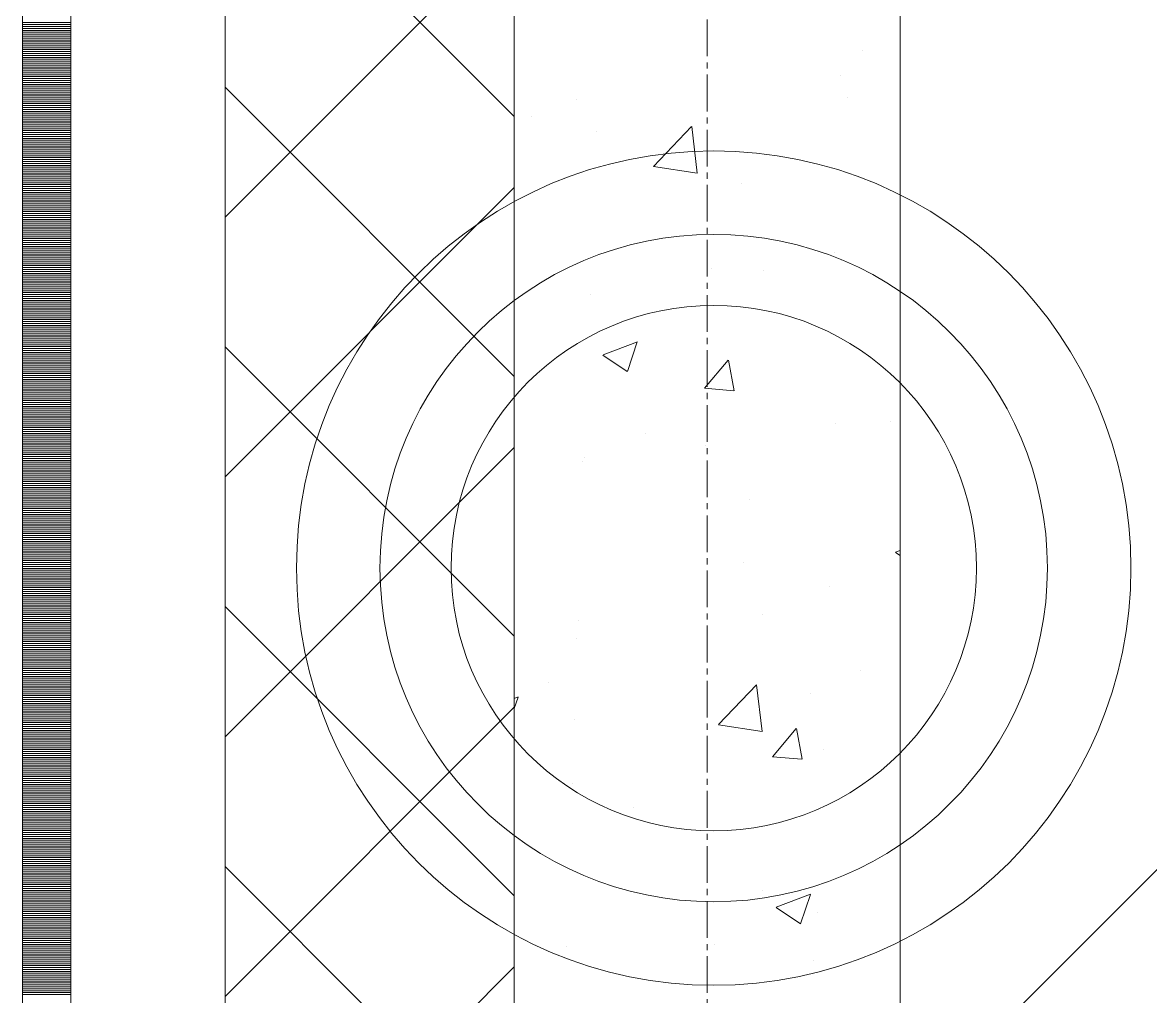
# Model space of a CAD drawing. Header units: millimetres. Extents: x 538266 to 1167394, y 114608 to 637157.
# Drawn here: x 828883 to 829468, y 157233 to 157738 of the extents above; entities that cross this region are included whole.
import ezdxf
from ezdxf.enums import TextEntityAlignment as Align

# ---------------------------------------------------------------- set-up
doc = ezdxf.new("R2010")
doc.units = ezdxf.units.MM
doc.linetypes.add('CENTER2', pattern=[28.575, 19.05, -3.175, 3.175, -3.175])
doc.linetypes.add('DASHED', pattern=[19.05, 12.7, -6.35])
doc.layers.get('Defpoints').update_dxf_attribs({"color": 140})
doc.layers.add('АР_Делит', color=120, linetype='Continuous', lineweight=0, plot=False)
for name, color, linetype, lineweight in [('АР_Стены ПЕНОблок', 52, 'Continuous', 20), ('АР_Тонкая', 254, 'Continuous', 5), ('АР_Утеплитель', 31, 'Continuous', 0), ('АР_Штриховка', 8, 'Continuous', 0)]:
    doc.layers.add(name, color=color, linetype=linetype, lineweight=lineweight)
doc.layers.add('РД_Оси_100', color=7, linetype='Continuous', lineweight=0, true_color=0x525252)
doc.layers.add('ФВ-5', color=7, linetype='Continuous')
doc.styles.add('style1', font='ARIALN.TTF')

# ---------------------------------------------------------------- blocks, each defined once
blk = doc.blocks.new('2_этаж')
at = {"layer": 'АР_Делит', "color": 18, "true_color": 0x000000}
for radius in [216.34, 173.04, 136.21]:
    blk.add_circle((672876.96, 157455.17), radius, dxfattribs=at)
at = {"layer": 'АР_Стены ПЕНОблок', "color": 18, "linetype": 'Continuous', "lineweight": 20, "true_color": 0x000000}
for p, q in [((672773.57, 213213.25), (672773.57, 137013.25)), ((672973.57, 137013.25), (672973.57, 213213.25))]:
    blk.add_line(p, q, dxfattribs=at)
at = {"layer": 'АР_Тонкая', "color": 18, "linetype": 'Continuous', "lineweight": 5, "true_color": 0x000000}
for p, q in [((672518.57, 213213.25), (672518.57, 137013.25)), ((672543.57, 213213.25), (672543.57, 137013.25)), ((672543.57, 137013.25), (672543.57, 213213.25)), ((672623.57, 137013.25), (672623.57, 213213.25))]:
    blk.add_line(p, q, dxfattribs=at)
at = {"layer": 'АР_Утеплитель', "color": 18, "linetype": 'Continuous', "lineweight": 0, "true_color": 0x000000}
for p, q in [((672623.57, 213213.25), (672623.57, 137013.25)), ((672773.57, 137013.25), (672773.57, 213213.25))]:
    blk.add_line(p, q, dxfattribs=at)
at = {"layer": 'АР_Штриховка', "color": 18, "linetype": 'Continuous', "lineweight": 0, "true_color": 0x000000}
for p, q in [((672773.57, 157689.27), (672623.57, 157839.27)), ((672623.57, 157637.13), (672773.57, 157787.13)), ((672518.57, 157738), (672543.57, 157738)), ((672518.57, 157737), (672543.57, 157737)), ((672518.57, 157736), (672543.57, 157736)), ((672518.57, 157735), (672543.57, 157735)), ((672518.57, 157734), (672543.57, 157734)), ((672518.57, 157733), (672543.57, 157733)), ((672518.57, 157732), (672543.57, 157732)), ((672518.57, 157731), (672543.57, 157731)), ((672518.57, 157730), (672543.57, 157730)), ((672518.57, 157729), (672543.57, 157729)), ((672518.57, 157728), (672543.57, 157728)), ((672518.57, 157727), (672543.57, 157727)), ((672518.57, 157726), (672543.57, 157726)), ((672518.57, 157725), (672543.57, 157725)), ((672518.57, 157724), (672543.57, 157724)), ((672518.57, 157723), (672543.57, 157723)), ((672518.57, 157722), (672543.57, 157722)), ((672518.57, 157721), (672543.57, 157721)), ((672518.57, 157720), (672543.57, 157720)), ((672518.57, 157719), (672543.57, 157719)), ((672953.9, 157723.67), (672953.9, 157723.67)), ((672518.57, 157718), (672543.57, 157718)), ((672518.57, 157717), (672543.57, 157717)), ((672518.57, 157716), (672543.57, 157716)), ((672518.57, 157715), (672543.57, 157715)), ((672518.57, 157714), (672543.57, 157714)), ((672518.57, 157713), (672543.57, 157713)), ((672518.57, 157712), (672543.57, 157712)), ((672518.57, 157711), (672543.57, 157711)), ((672518.57, 157710), (672543.57, 157710)), ((672518.57, 157709), (672543.57, 157709)), ((672518.57, 157708), (672543.57, 157708)), ((672518.57, 157707), (672543.57, 157707)), ((672942.71, 157710.61), (672942.71, 157710.61)), ((672518.57, 157706), (672543.57, 157706)), ((672518.57, 157705), (672543.57, 157705)), ((672518.57, 157704), (672543.57, 157704)), ((672518.57, 157703), (672543.57, 157703)), ((672518.57, 157702), (672543.57, 157702)), ((672518.57, 157701), (672543.57, 157701)), ((672773.57, 157554.56), (672623.57, 157704.56)), ((672518.57, 157700), (672543.57, 157700)), ((672518.57, 157699), (672543.57, 157699)), ((672518.57, 157698), (672543.57, 157698)), ((672518.57, 157697), (672543.57, 157697)), ((672518.57, 157696), (672543.57, 157696)), ((672518.57, 157695), (672543.57, 157695)), ((672805.77, 157698.24), (672805.77, 157698.24)), ((672946.39, 157699.43), (672946.39, 157699.43)), ((672518.57, 157694), (672543.57, 157694)), ((672518.57, 157693), (672543.57, 157693)), ((672518.57, 157692), (672543.57, 157692)), ((672518.57, 157691), (672543.57, 157691)), ((672518.57, 157690), (672543.57, 157690)), ((672782.29, 157689.49), (672782.29, 157689.49)), ((672518.57, 157689), (672543.57, 157689)), ((672518.57, 157688), (672543.57, 157688)), ((672518.57, 157687), (672543.57, 157687)), ((672518.57, 157686), (672543.57, 157686)), ((672518.57, 157685), (672543.57, 157685)), ((672518.57, 157684), (672543.57, 157684)), ((672845.71, 157663.45), (672865.49, 157684.07)), ((672868.35, 157659.96), (672865.54, 157684.08)), ((672518.57, 157683), (672543.57, 157683)), ((672518.57, 157682), (672543.57, 157682)), ((672518.57, 157681), (672543.57, 157681)), ((672518.57, 157680), (672543.57, 157680)), ((672518.57, 157679), (672543.57, 157679)), ((672518.57, 157678), (672543.57, 157678)), ((672815.98, 157681.55), (672815.98, 157681.55)), ((672518.57, 157677), (672543.57, 157677)), ((672518.57, 157676), (672543.57, 157676)), ((672518.57, 157675), (672543.57, 157675)), ((672518.57, 157674), (672543.57, 157674)), ((672518.57, 157673), (672543.57, 157673)), ((672518.57, 157672), (672543.57, 157672)), ((672518.57, 157671), (672543.57, 157671)), ((672518.57, 157670), (672543.57, 157670)), ((672518.57, 157669), (672543.57, 157669)), ((672518.57, 157668), (672543.57, 157668)), ((672518.57, 157667), (672543.57, 157667)), ((672518.57, 157666), (672543.57, 157666)), ((672518.57, 157665), (672543.57, 157665)), ((672518.57, 157664), (672543.57, 157664)), ((672518.57, 157663), (672543.57, 157663)), ((672518.57, 157662), (672543.57, 157662)), ((672518.57, 157661), (672543.57, 157661)), ((672518.57, 157660), (672543.57, 157660)), ((672845.75, 157663.37), (672868.34, 157659.87)), ((672518.57, 157659), (672543.57, 157659)), ((672518.57, 157658), (672543.57, 157658)), ((672518.57, 157657), (672543.57, 157657)), ((672518.57, 157656), (672543.57, 157656)), ((672518.57, 157655), (672543.57, 157655)), ((672891.31, 157654.52), (672891.31, 157654.52)), ((672518.57, 157654), (672543.57, 157654)), ((672518.57, 157653), (672543.57, 157653)), ((672518.57, 157652), (672543.57, 157652)), ((672518.57, 157651), (672543.57, 157651)), ((672518.57, 157650), (672543.57, 157650)), ((672518.57, 157649), (672543.57, 157649)), ((672623.57, 157502.43), (672773.57, 157652.43)), ((672518.57, 157648), (672543.57, 157648)), ((672518.57, 157647), (672543.57, 157647)), ((672518.57, 157646), (672543.57, 157646)), ((672518.57, 157645), (672543.57, 157645)), ((672518.57, 157644), (672543.57, 157644)), ((672518.57, 157643), (672543.57, 157643)), ((672518.57, 157642), (672543.57, 157642)), ((672518.57, 157641), (672543.57, 157641)), ((672518.57, 157640), (672543.57, 157640)), ((672518.57, 157639), (672543.57, 157639)), ((672518.57, 157638), (672543.57, 157638)), ((672518.57, 157637), (672543.57, 157637)), ((672518.57, 157636), (672543.57, 157636)), ((672518.57, 157635), (672543.57, 157635)), ((672518.57, 157634), (672543.57, 157634)), ((672518.57, 157633), (672543.57, 157633)), ((672518.57, 157632), (672543.57, 157632)), ((672518.57, 157631), (672543.57, 157631)), ((672518.57, 157630), (672543.57, 157630)), ((672518.57, 157629), (672543.57, 157629)), ((672518.57, 157628), (672543.57, 157628)), ((672518.57, 157627), (672543.57, 157627)), ((672518.57, 157626), (672543.57, 157626)), ((672518.57, 157625), (672543.57, 157625)), ((672518.57, 157624), (672543.57, 157624)), ((672518.57, 157623), (672543.57, 157623)), ((672518.57, 157622), (672543.57, 157622)), ((672518.57, 157621), (672543.57, 157621)), ((672518.57, 157620), (672543.57, 157620)), ((672518.57, 157619), (672543.57, 157619)), ((672518.57, 157618), (672543.57, 157618)), ((672518.57, 157617), (672543.57, 157617)), ((672518.57, 157616), (672543.57, 157616)), ((672518.57, 157615), (672543.57, 157615)), ((672518.57, 157614), (672543.57, 157614)), ((672939.47, 157618.8), (672939.47, 157618.8)), ((672943.3, 157614.88), (672943.3, 157614.88)), ((672518.57, 157613), (672543.57, 157613)), ((672518.57, 157612), (672543.57, 157612)), ((672518.57, 157611), (672543.57, 157611)), ((672518.57, 157610), (672543.57, 157610)), ((672518.57, 157609), (672543.57, 157609)), ((672518.57, 157608), (672543.57, 157608)), ((672875.89, 157610.43), (672875.89, 157610.43)), ((672902.77, 157609.35), (672902.77, 157609.35)), ((672518.57, 157607), (672543.57, 157607)), ((672518.57, 157606), (672543.57, 157606)), ((672518.57, 157605), (672543.57, 157605)), ((672518.57, 157604), (672543.57, 157604)), ((672518.57, 157603), (672543.57, 157603)), ((672518.57, 157602), (672543.57, 157602)), ((672518.57, 157601), (672543.57, 157601)), ((672518.57, 157600), (672543.57, 157600)), ((672518.57, 157599), (672543.57, 157599)), ((672518.57, 157598), (672543.57, 157598)), ((672518.57, 157597), (672543.57, 157597)), ((672518.57, 157596), (672543.57, 157596)), ((672812.89, 157596.99), (672812.89, 157596.99)), ((672518.57, 157595), (672543.57, 157595)), ((672518.57, 157594), (672543.57, 157594)), ((672518.57, 157593), (672543.57, 157593)), ((672518.57, 157592), (672543.57, 157592)), ((672518.57, 157591), (672543.57, 157591)), ((672518.57, 157590), (672543.57, 157590)), ((672518.57, 157589), (672543.57, 157589)), ((672518.57, 157588), (672543.57, 157588)), ((672518.57, 157587), (672543.57, 157587)), ((672518.57, 157586), (672543.57, 157586)), ((672518.57, 157585), (672543.57, 157585)), ((672518.57, 157584), (672543.57, 157584)), ((672518.57, 157583), (672543.57, 157583)), ((672518.57, 157582), (672543.57, 157582)), ((672518.57, 157581), (672543.57, 157581)), ((672518.57, 157580), (672543.57, 157580)), ((672518.57, 157579), (672543.57, 157579)), ((672518.57, 157578), (672543.57, 157578)), ((672518.57, 157577), (672543.57, 157577)), ((672518.57, 157576), (672543.57, 157576)), ((672518.57, 157575), (672543.57, 157575)), ((672518.57, 157574), (672543.57, 157574)), ((672518.57, 157573), (672543.57, 157573)), ((672819.6, 157565.71), (672837.38, 157572.54)), ((672832.18, 157557.05), (672837.33, 157572.4)), ((672518.57, 157572), (672543.57, 157572)), ((672518.57, 157571), (672543.57, 157571)), ((672518.57, 157570), (672543.57, 157570)), ((672518.57, 157569), (672543.57, 157569)), ((672518.57, 157568), (672543.57, 157568)), ((672518.57, 157567), (672543.57, 157567)), ((672773.57, 157419.86), (672623.57, 157569.86)), ((672518.57, 157566), (672543.57, 157566)), ((672518.57, 157565), (672543.57, 157565)), ((672518.57, 157564), (672543.57, 157564)), ((672518.57, 157563), (672543.57, 157563)), ((672518.57, 157562), (672543.57, 157562)), ((672518.57, 157561), (672543.57, 157561)), ((672819.54, 157565.58), (672832.17, 157557.06)), ((672872.19, 157548.38), (672884.43, 157562.97)), ((672887.54, 157547.08), (672884.6, 157563)), ((672518.57, 157560), (672543.57, 157560)), ((672518.57, 157559), (672543.57, 157559)), ((672518.57, 157558), (672543.57, 157558)), ((672518.57, 157557), (672543.57, 157557)), ((672518.57, 157556), (672543.57, 157556)), ((672518.57, 157555), (672543.57, 157555)), ((672518.57, 157554), (672543.57, 157554)), ((672518.57, 157553), (672543.57, 157553)), ((672518.57, 157552), (672543.57, 157552)), ((672518.57, 157551), (672543.57, 157551)), ((672518.57, 157550), (672543.57, 157550)), ((672518.57, 157549), (672543.57, 157549)), ((672518.57, 157548), (672543.57, 157548)), ((672518.57, 157547), (672543.57, 157547)), ((672518.57, 157546), (672543.57, 157546)), ((672518.57, 157545), (672543.57, 157545)), ((672518.57, 157544), (672543.57, 157544)), ((672518.57, 157543), (672543.57, 157543)), ((672872.18, 157548.38), (672887.37, 157547.05)), ((672518.57, 157542), (672543.57, 157542)), ((672518.57, 157541), (672543.57, 157541)), ((672518.57, 157540), (672543.57, 157540)), ((672518.57, 157539), (672543.57, 157539)), ((672518.57, 157538), (672543.57, 157538)), ((672518.57, 157537), (672543.57, 157537)), ((672518.57, 157536), (672543.57, 157536)), ((672518.57, 157535), (672543.57, 157535)), ((672518.57, 157534), (672543.57, 157534)), ((672518.57, 157533), (672543.57, 157533)), ((672518.57, 157532), (672543.57, 157532)), ((672968.85, 157531.28), (672968.85, 157531.28)), ((672518.57, 157531), (672543.57, 157531)), ((672518.57, 157530), (672543.57, 157530)), ((672518.57, 157529), (672543.57, 157529)), ((672518.57, 157528), (672543.57, 157528)), ((672518.57, 157527), (672543.57, 157527)), ((672518.57, 157526), (672543.57, 157526)), ((672940.21, 157530.32), (672940.21, 157530.32)), ((672518.57, 157525), (672543.57, 157525)), ((672518.57, 157524), (672543.57, 157524)), ((672518.57, 157523), (672543.57, 157523)), ((672518.57, 157522), (672543.57, 157522)), ((672518.57, 157521), (672543.57, 157521)), ((672518.57, 157520), (672543.57, 157520)), ((672841.85, 157524.72), (672841.85, 157524.72)), ((672518.57, 157519), (672543.57, 157519)), ((672518.57, 157518), (672543.57, 157518)), ((672518.57, 157517), (672543.57, 157517)), ((672518.57, 157516), (672543.57, 157516)), ((672518.57, 157515), (672543.57, 157515)), ((672518.57, 157514), (672543.57, 157514)), ((672623.57, 157367.72), (672773.57, 157517.72)), ((672872.65, 157518.62), (672872.65, 157518.62)), ((672518.57, 157513), (672543.57, 157513)), ((672518.57, 157512), (672543.57, 157512)), ((672518.57, 157511), (672543.57, 157511)), ((672518.57, 157510), (672543.57, 157510)), ((672518.57, 157509), (672543.57, 157509)), ((672518.57, 157508), (672543.57, 157508)), ((672809.07, 157510.25), (672809.07, 157510.25)), ((672809.8, 157512.44), (672809.8, 157512.44)), ((672518.57, 157507), (672543.57, 157507)), ((672518.57, 157506), (672543.57, 157506)), ((672518.57, 157505), (672543.57, 157505)), ((672518.57, 157504), (672543.57, 157504)), ((672518.57, 157503), (672543.57, 157503)), ((672518.57, 157502), (672543.57, 157502)), ((672518.57, 157501), (672543.57, 157501)), ((672518.57, 157500), (672543.57, 157500)), ((672518.57, 157499), (672543.57, 157499)), ((672518.57, 157498), (672543.57, 157498)), ((672518.57, 157497), (672543.57, 157497)), ((672518.57, 157496), (672543.57, 157496)), ((672518.57, 157495), (672543.57, 157495)), ((672518.57, 157494), (672543.57, 157494)), ((672518.57, 157493), (672543.57, 157493)), ((672518.57, 157492), (672543.57, 157492)), ((672518.57, 157491), (672543.57, 157491)), ((672895.41, 157490.61), (672895.41, 157490.61)), ((672518.57, 157490), (672543.57, 157490)), ((672518.57, 157489), (672543.57, 157489)), ((672518.57, 157488), (672543.57, 157488)), ((672518.57, 157487), (672543.57, 157487)), ((672518.57, 157486), (672543.57, 157486)), ((672518.57, 157485), (672543.57, 157485)), ((672518.57, 157484), (672543.57, 157484)), ((672518.57, 157483), (672543.57, 157483)), ((672518.57, 157482), (672543.57, 157482)), ((672518.57, 157481), (672543.57, 157481)), ((672518.57, 157480), (672543.57, 157480)), ((672518.57, 157479), (672543.57, 157479)), ((672518.57, 157478), (672543.57, 157478)), ((672518.57, 157477), (672543.57, 157477)), ((672518.57, 157476), (672543.57, 157476)), ((672518.57, 157475), (672543.57, 157475)), ((672518.57, 157474), (672543.57, 157474)), ((672518.57, 157473), (672543.57, 157473)), ((672518.57, 157472), (672543.57, 157472)), ((672518.57, 157471), (672543.57, 157471)), ((672518.57, 157470), (672543.57, 157470)), ((672518.57, 157469), (672543.57, 157469)), ((672518.57, 157468), (672543.57, 157468)), ((672518.57, 157467), (672543.57, 157467)), ((672518.57, 157466), (672543.57, 157466)), ((672518.57, 157465), (672543.57, 157465)), ((672518.57, 157464), (672543.57, 157464)), ((672518.57, 157463), (672543.57, 157463)), ((672518.57, 157462), (672543.57, 157462)), ((672971.15, 157463.31), (672973.57, 157461.68)), ((672971.21, 157463.45), (672973.57, 157464.35)), ((672518.57, 157461), (672543.57, 157461)), ((672518.57, 157460), (672543.57, 157460)), ((672518.57, 157459), (672543.57, 157459)), ((672518.57, 157458), (672543.57, 157458)), ((672518.57, 157457), (672543.57, 157457)), ((672518.57, 157456), (672543.57, 157456)), ((672892.29, 157457.8), (672892.29, 157457.8)), ((672518.57, 157455), (672543.57, 157455)), ((672518.57, 157454), (672543.57, 157454)), ((672518.57, 157453), (672543.57, 157453)), ((672518.57, 157452), (672543.57, 157452)), ((672518.57, 157451), (672543.57, 157451)), ((672518.57, 157450), (672543.57, 157450)), ((672518.57, 157449), (672543.57, 157449)), ((672518.57, 157448), (672543.57, 157448)), ((672518.57, 157447), (672543.57, 157447)), ((672518.57, 157446), (672543.57, 157446)), ((672518.57, 157445), (672543.57, 157445)), ((672518.57, 157444), (672543.57, 157444)), ((672937.13, 157445.77), (672937.13, 157445.77)), ((672518.57, 157443), (672543.57, 157443)), ((672518.57, 157442), (672543.57, 157442)), ((672518.57, 157441), (672543.57, 157441)), ((672518.57, 157440), (672543.57, 157440)), ((672518.57, 157439), (672543.57, 157439)), ((672518.57, 157438), (672543.57, 157438)), ((672518.57, 157437), (672543.57, 157437)), ((672518.57, 157436), (672543.57, 157436)), ((672518.57, 157435), (672543.57, 157435)), ((672518.57, 157434), (672543.57, 157434)), ((672518.57, 157433), (672543.57, 157433)), ((672518.57, 157432), (672543.57, 157432)), ((672773.57, 157285.16), (672623.57, 157435.16)), ((672518.57, 157431), (672543.57, 157431)), ((672518.57, 157430), (672543.57, 157430)), ((672518.57, 157429), (672543.57, 157429)), ((672518.57, 157428), (672543.57, 157428)), ((672518.57, 157427), (672543.57, 157427)), ((672518.57, 157426), (672543.57, 157426)), ((672806.71, 157427.88), (672806.71, 157427.88)), ((672902.03, 157431.1), (672902.03, 157431.1)), ((672518.57, 157425), (672543.57, 157425)), ((672518.57, 157424), (672543.57, 157424)), ((672518.57, 157423), (672543.57, 157423)), ((672518.57, 157422), (672543.57, 157422)), ((672518.57, 157421), (672543.57, 157421)), ((672518.57, 157420), (672543.57, 157420)), ((672518.57, 157419), (672543.57, 157419)), ((672518.57, 157418), (672543.57, 157418)), ((672518.57, 157417), (672543.57, 157417)), ((672518.57, 157416), (672543.57, 157416)), ((672518.57, 157415), (672543.57, 157415)), ((672805.84, 157418.44), (672805.84, 157418.44)), ((672518.57, 157414), (672543.57, 157414)), ((672518.57, 157413), (672543.57, 157413)), ((672518.57, 157412), (672543.57, 157412)), ((672518.57, 157411), (672543.57, 157411)), ((672518.57, 157410), (672543.57, 157410)), ((672518.57, 157409), (672543.57, 157409)), ((672518.57, 157408), (672543.57, 157408)), ((672518.57, 157407), (672543.57, 157407)), ((672518.57, 157406), (672543.57, 157406)), ((672518.57, 157405), (672543.57, 157405)), ((672518.57, 157404), (672543.57, 157404)), ((672518.57, 157403), (672543.57, 157403)), ((672518.57, 157402), (672543.57, 157402)), ((672518.57, 157401), (672543.57, 157401)), ((672518.57, 157400), (672543.57, 157400)), ((672518.57, 157399), (672543.57, 157399)), ((672518.57, 157398), (672543.57, 157398)), ((672518.57, 157397), (672543.57, 157397)), ((672953.15, 157402.03), (672953.15, 157402.03)), ((672518.57, 157396), (672543.57, 157396)), ((672518.57, 157395), (672543.57, 157395)), ((672518.57, 157394), (672543.57, 157394)), ((672518.57, 157393), (672543.57, 157393)), ((672518.57, 157392), (672543.57, 157392)), ((672518.57, 157391), (672543.57, 157391)), ((672791.32, 157395.61), (672791.32, 157395.61)), ((672879.38, 157373.99), (672899.17, 157394.61)), ((672902.03, 157370.49), (672899.22, 157394.61)), ((672518.57, 157390), (672543.57, 157390)), ((672518.57, 157389), (672543.57, 157389)), ((672518.57, 157388), (672543.57, 157388)), ((672518.57, 157387), (672543.57, 157387)), ((672518.57, 157386), (672543.57, 157386)), ((672518.57, 157385), (672543.57, 157385)), ((672773.57, 157387.58), (672775.58, 157388.35)), ((672773.57, 157382.37), (672775.53, 157388.21)), ((672926.91, 157389.88), (672926.91, 157389.88)), ((672518.57, 157384), (672543.57, 157384)), ((672518.57, 157383), (672543.57, 157383)), ((672518.57, 157382), (672543.57, 157382)), ((672518.57, 157381), (672543.57, 157381)), ((672518.57, 157380), (672543.57, 157380)), ((672623.57, 157233.02), (672773.57, 157383.02)), ((672518.57, 157379), (672543.57, 157379)), ((672518.57, 157378), (672543.57, 157378)), ((672518.57, 157377), (672543.57, 157377)), ((672518.57, 157376), (672543.57, 157376)), ((672518.57, 157375), (672543.57, 157375)), ((672518.57, 157374), (672543.57, 157374)), ((672805.02, 157376.6), (672805.02, 157376.6)), ((672879.42, 157373.91), (672902.01, 157370.4)), ((672518.57, 157373), (672543.57, 157373)), ((672518.57, 157372), (672543.57, 157372)), ((672518.57, 157371), (672543.57, 157371)), ((672518.57, 157370), (672543.57, 157370)), ((672518.57, 157369), (672543.57, 157369)), ((672518.57, 157368), (672543.57, 157368)), ((672907.43, 157357.32), (672919.67, 157371.92)), ((672922.78, 157356.02), (672919.85, 157371.94)), ((672518.57, 157367), (672543.57, 157367)), ((672518.57, 157366), (672543.57, 157366)), ((672518.57, 157365), (672543.57, 157365)), ((672518.57, 157364), (672543.57, 157364)), ((672518.57, 157363), (672543.57, 157363)), ((672518.57, 157362), (672543.57, 157362)), ((672518.57, 157361), (672543.57, 157361)), ((672518.57, 157360), (672543.57, 157360)), ((672518.57, 157359), (672543.57, 157359)), ((672518.57, 157358), (672543.57, 157358)), ((672518.57, 157357), (672543.57, 157357)), ((672518.57, 157356), (672543.57, 157356)), ((672907.43, 157357.32), (672922.61, 157355.99)), ((672934.04, 157361.21), (672934.04, 157361.21)), ((672518.57, 157355), (672543.57, 157355)), ((672518.57, 157354), (672543.57, 157354)), ((672518.57, 157353), (672543.57, 157353)), ((672518.57, 157352), (672543.57, 157352)), ((672518.57, 157351), (672543.57, 157351)), ((672518.57, 157350), (672543.57, 157350)), ((672518.57, 157349), (672543.57, 157349)), ((672518.57, 157348), (672543.57, 157348)), ((672518.57, 157347), (672543.57, 157347)), ((672518.57, 157346), (672543.57, 157346)), ((672518.57, 157345), (672543.57, 157345)), ((672518.57, 157344), (672543.57, 157344)), ((672518.57, 157343), (672543.57, 157343)), ((672518.57, 157342), (672543.57, 157342)), ((672518.57, 157341), (672543.57, 157341)), ((672518.57, 157340), (672543.57, 157340)), ((672518.57, 157339), (672543.57, 157339)), ((672803.62, 157343.33), (672803.62, 157343.33)), ((672518.57, 157338), (672543.57, 157338)), ((672518.57, 157337), (672543.57, 157337)), ((672518.57, 157336), (672543.57, 157336)), ((672518.57, 157335), (672543.57, 157335)), ((672518.57, 157334), (672543.57, 157334)), ((672518.57, 157333), (672543.57, 157333)), ((672518.57, 157332), (672543.57, 157332)), ((672518.57, 157331), (672543.57, 157331)), ((672518.57, 157330), (672543.57, 157330)), ((672518.57, 157329), (672543.57, 157329)), ((672518.57, 157328), (672543.57, 157328)), ((672518.57, 157327), (672543.57, 157327)), ((672835.21, 157330.92), (672835.21, 157330.92)), ((672518.57, 157326), (672543.57, 157326)), ((672518.57, 157325), (672543.57, 157325)), ((672518.57, 157324), (672543.57, 157324)), ((672518.57, 157323), (672543.57, 157323)), ((672518.57, 157322), (672543.57, 157322)), ((672518.57, 157321), (672543.57, 157321)), ((672518.57, 157320), (672543.57, 157320)), ((672518.57, 157319), (672543.57, 157319)), ((672518.57, 157318), (672543.57, 157318)), ((672518.57, 157317), (672543.57, 157317)), ((672518.57, 157316), (672543.57, 157316)), ((672518.57, 157315), (672543.57, 157315)), ((672518.57, 157314), (672543.57, 157314)), ((672518.57, 157313), (672543.57, 157313)), ((672518.57, 157312), (672543.57, 157312)), ((672518.57, 157311), (672543.57, 157311)), ((672518.57, 157310), (672543.57, 157310)), ((672518.57, 157309), (672543.57, 157309)), ((672518.57, 157308), (672543.57, 157308)), ((672518.57, 157307), (672543.57, 157307)), ((672518.57, 157306), (672543.57, 157306)), ((672518.57, 157305), (672543.57, 157305)), ((672518.57, 157304), (672543.57, 157304)), ((672518.57, 157303), (672543.57, 157303)), ((672518.57, 157302), (672543.57, 157302)), ((672518.57, 157301), (672543.57, 157301)), ((672518.57, 157300), (672543.57, 157300)), ((672518.57, 157299), (672543.57, 157299)), ((672518.57, 157298), (672543.57, 157298)), ((672773.57, 157150.45), (672623.57, 157300.45)), ((672518.57, 157297), (672543.57, 157297)), ((672518.57, 157296), (672543.57, 157296)), ((672518.57, 157295), (672543.57, 157295)), ((672518.57, 157294), (672543.57, 157294)), ((672518.57, 157293), (672543.57, 157293)), ((672518.57, 157292), (672543.57, 157292)), ((672518.57, 157291), (672543.57, 157291)), ((672518.57, 157290), (672543.57, 157290)), ((672518.57, 157289), (672543.57, 157289)), ((672518.57, 157288), (672543.57, 157288)), ((672518.57, 157287), (672543.57, 157287)), ((672518.57, 157286), (672543.57, 157286)), ((672902.03, 157287.71), (672902.03, 157287.71)), ((672909.41, 157279.26), (672927.19, 157286.08)), ((672922, 157270.6), (672927.15, 157285.95)), ((672518.57, 157285), (672543.57, 157285)), ((672518.57, 157284), (672543.57, 157284)), ((672518.57, 157283), (672543.57, 157283)), ((672518.57, 157282), (672543.57, 157282)), ((672518.57, 157281), (672543.57, 157281)), ((672518.57, 157280), (672543.57, 157280)), ((672518.57, 157279), (672543.57, 157279)), ((672518.57, 157278), (672543.57, 157278)), ((672518.57, 157277), (672543.57, 157277)), ((672518.57, 157276), (672543.57, 157276)), ((672518.57, 157275), (672543.57, 157275)), ((672518.57, 157274), (672543.57, 157274)), ((672909.35, 157279.13), (672921.98, 157270.6)), ((672930.95, 157276.66), (672930.95, 157276.66)), ((672518.57, 157273), (672543.57, 157273)), ((672518.57, 157272), (672543.57, 157272)), ((672518.57, 157271), (672543.57, 157271)), ((672518.57, 157270), (672543.57, 157270)), ((672518.57, 157269), (672543.57, 157269)), ((672518.57, 157268), (672543.57, 157268)), ((672518.57, 157267), (672543.57, 157267)), ((672518.57, 157266), (672543.57, 157266)), ((672518.57, 157265), (672543.57, 157265)), ((672518.57, 157264), (672543.57, 157264)), ((672518.57, 157263), (672543.57, 157263)), ((672518.57, 157262), (672543.57, 157262)), ((672518.57, 157261), (672543.57, 157261)), ((672518.57, 157260), (672543.57, 157260)), ((672518.57, 157259), (672543.57, 157259)), ((672518.57, 157258), (672543.57, 157258)), ((672518.57, 157257), (672543.57, 157257)), ((672800.54, 157258.77), (672800.54, 157258.77)), ((672877.45, 157260.09), (672877.45, 157260.09)), ((672518.57, 157256), (672543.57, 157256)), ((672518.57, 157255), (672543.57, 157255)), ((672518.57, 157254), (672543.57, 157254)), ((672518.57, 157253), (672543.57, 157253)), ((672518.57, 157252), (672543.57, 157252)), ((672518.57, 157251), (672543.57, 157251)), ((672928.81, 157251.86), (672928.81, 157251.86)), ((672518.57, 157250), (672543.57, 157250)), ((672518.57, 157249), (672543.57, 157249)), ((672518.57, 157248), (672543.57, 157248)), ((672518.57, 157247), (672543.57, 157247)), ((672518.57, 157246), (672543.57, 157246)), ((672518.57, 157245), (672543.57, 157245)), ((672623.57, 157098.31), (672773.57, 157248.31)), ((672518.57, 157244), (672543.57, 157244)), ((672518.57, 157243), (672543.57, 157243)), ((672518.57, 157242), (672543.57, 157242)), ((672518.57, 157241), (672543.57, 157241)), ((672518.57, 157240), (672543.57, 157240)), ((672518.57, 157239), (672543.57, 157239)), ((672518.57, 157238), (672543.57, 157238)), ((672518.57, 157237), (672543.57, 157237)), ((672518.57, 157236), (672543.57, 157236)), ((672518.57, 157235), (672543.57, 157235)), ((672518.57, 157234), (672543.57, 157234))]:
    blk.add_line(p, q, dxfattribs=at)
at = {"layer": 'Defpoints', "color": 18, "true_color": 0x000000, "style": 'style1'}
for p in [(677970.57, 219836.39), (678101.19, 211681.39)]:
    blk.add_attdef('АР-ПОМЕЩЕНИЕ:НАИМЕНОВАНИЕ', text='', height=100, dxfattribs=at).set_placement(p, align=Align.MIDDLE)
blk = doc.blocks.new('СОШ_2200_АР_ОСИ_М100_28.05.24')
at = {"layer": 'АР_Делит', "color": 251, "linetype": 'DASHED', "true_color": 0x636466}
blk.add_lwpolyline([(114955, 135155), (114955, -355), (93595.036, -355), (93595.036, 13855), (94145, 13855), (94145, 68320), (66055, 68320), (66055, 13857.73), (83455, 13857.73), (83455, -355), (45245, -355), (45245, 13145), (44695, 13145), (44695, 26755), (45245, 26755), (45245, 68320), (20455, 68320), (20455, 26755), (27955, 26755), (27955, 13145), (-355, 13145), (-355, 100855)], dxfattribs=at)
at = {"layer": 'РД_Оси_100', "color": 251, "linetype": 'CENTER2', "true_color": 0x636466}
blk.add_line((0, -6155), (0, 139938.679), dxfattribs=at)

msp = doc.modelspace()

# ---------------------------------------------------------------- hatches: boundary and pattern name
at = {"layer": 'ФВ-5'}
h = msp.add_hatch(dxfattribs=at)
h.set_pattern_fill('ANSI31', color=3, scale=300)
h.paths.add_polyline_path([(849237.83, 163560.99), (849237.83, 164465.51, -0.27475), (849124.88, 164655.54, -0.245742), (849217.83, 164833.24), (849217.83, 165213.25), (845769.48, 165213.25, -0.618518), (845382.35, 165213.25), (843647.83, 165213.25), (843647.83, 164913.25), (842747.83, 164913.25), (842747.83, 165213.25), (842667.83, 165213.25), (842667.83, 164793.25), (841647.83, 164793.25), (841647.83, 164713.25), (841647.83, 161813.25), (841647.83, 161313.25), (841647.83, 160413.25), (841647.83, 158613.25), (841647.83, 158389.41, -0.260437), (841750.78, 158205.17, -0.260437), (841647.83, 158020.93), (841647.83, 157055.57, -0.260437), (841750.78, 156871.33, -0.260437), (841647.83, 156687.09), (841647.83, 156333.25), (842017.83, 156333.25), (842017.83, 156113.25), (849237.83, 156113.25), (849237.83, 156880.92, -0.27475), (849124.88, 157070.96, -0.27475), (849237.83, 157260.99), (849237.83, 160413.25), (849217.83, 160413.25), (849217.83, 161313.25), (849218.54, 162376.98, -0.246803), (849124.88, 162555.17, -0.27475), (849237.83, 162745.2), (849237.83, 163180.92, -0.27475), (849124.88, 163370.96, -0.27475)])
h.paths.add_polyline_path([(845558.64, 161395.97), (845008.64, 161395.97, -1), (845008.64, 161995.97), (845558.64, 161995.97, -1)], flags=16)
h.paths.add_polyline_path([(842291.63, 157558.88, -1), (841691.63, 157558.88, -1)], flags=16)
h.paths.add_polyline_path([(849124.88, 171855.54, -0.27475), (849237.83, 172045.58), (849237.83, 172480.92, -0.27475), (849124.88, 172670.96, -0.27475), (849237.83, 172860.99), (849237.83, 173765.51, -0.27475), (849124.88, 173955.54, -0.27475), (849237.83, 174145.58), (849237.83, 174163.25), (849217.83, 174163.25), (849217.83, 174513.25), (844057.83, 174513.25), (844057.83, 174513.25), (844057.83, 174213.25), (843157.83, 174213.25), (843157.83, 174513.25), (843077.83, 174513.25), (843077.83, 174093.25), (842057.83, 174093.25), (842057.83, 173373.25), (842057.83, 172433.25), (841647.83, 172433.25), (841647.83, 172363.25), (841647.83, 170613.25), (841647.83, 169713.25), (841647.83, 169339.41, -0.260437), (841750.78, 169155.17, -0.260437), (841647.83, 168970.93), (841670.85, 167335.45, -1), (842270.85, 167335.45, -1), (841670.85, 167335.45), (841650.71, 166353.77, -0.256246), (841750.78, 166171.33, -0.105217), (841732.04, 166083.25), (841867.83, 166083.25), (841867.83, 165413.25), (845385.88, 165413.25, -0.594367), (845765.95, 165413.25), (849217.83, 165413.25), (849217.83, 165913.25), (849218.05, 166193.1, -0.246072), (849124.88, 166370.96, -0.27475), (849237.83, 166560.99), (849237.83, 169713.25), (849213.53, 169713.25), (849217.83, 169717.55), (849217.83, 170613.25), (849218.87, 171677.13, -0.247282)])
h.paths.add_polyline_path([(845615.62, 168700.58), (845065.62, 168700.58, -1), (845065.62, 169300.58), (845615.62, 169300.58, -1)], flags=16)
h.paths.add_polyline_path([(836927.83, 171813.25), (836927.83, 172713.25), (836927.83, 172987.09, -0.260437), (836824.88, 173171.33, -0.260437), (836927.83, 173355.57), (836927.83, 175970.93, -0.260437), (836824.88, 176155.17, -0.260437), (836927.83, 176339.41), (836927.83, 176413.25), (836927.83, 176913.25), (833193.32, 176913.25, -0.618518), (832806.19, 176913.25), (829360.51, 176913.25), (829357.83, 176910.57), (829357.83, 176413.25), (829357.74, 176237.44, -0.255873), (829457.56, 176055.17, -0.284268), (829337.83, 175861.61), (829337.83, 172713.25), (829357.83, 172713.25), (829357.83, 171813.25), (829357.22, 170753.93, -0.256632), (829457.56, 170571.33, -0.284268), (829337.83, 170377.76), (829337.83, 169948.73, -0.284268), (829457.56, 169755.17, -0.284268), (829337.83, 169561.61), (829337.83, 168664.89, -0.284268), (829457.56, 168471.33, -0.255743), (829357.83, 168289.11), (829357.83, 167813.25), (832809.72, 167813.25, -0.594367), (833189.79, 167813.25), (834927.83, 167813.25), (834927.83, 168113.25), (835827.83, 168113.25), (835827.83, 167813.25), (835907.83, 167813.25), (835907.83, 168233.25), (836927.83, 168233.25), (836927.83, 168313.25)])
h.paths.add_polyline_path([(832552.08, 172650.64), (832002.08, 172650.64, -1), (832002.08, 173250.64), (832552.08, 173250.64, -1)], flags=16)
h.paths.add_polyline_path([(836927.83, 166670.93, -0.260437), (836824.88, 166855.17, -0.105217), (836843.63, 166943.25), (836707.83, 166943.25), (836707.83, 167613.25), (833193.32, 167613.25, -0.618518), (832806.19, 167613.25), (829357.83, 167613.25), (829357.83, 167113.25), (829357.72, 166937.46, -0.255913), (829457.56, 166755.17, -0.284268), (829337.83, 166561.61), (829337.83, 163413.25), (829357.83, 163413.25), (829357.83, 162513.25), (829357, 161454.07, -0.256955), (829457.56, 161271.33, -0.284268), (829337.83, 161077.76), (829337.83, 160648.73, -0.284268), (829457.56, 160455.17, -0.284268), (829337.83, 160261.61), (829337.83, 159364.89, -0.284268), (829457.56, 159171.33, -0.255743), (829357.83, 158989.11), (829357.83, 158513.25), (832809.67, 158513.32, -0.59466), (833189.83, 158513.33), (834927.81, 158513.37), (834927.83, 158513.41), (834927.83, 158813.41), (835827.83, 158813.41), (835827.83, 158513.39), (835907.83, 158513.39), (835907.83, 158933.41), (836927.83, 158933.41), (836927.83, 159013.25), (836927.83, 159543.25), (836927.83, 161303.25), (836927.83, 161813.25), (836927.83, 162513.25), (836927.83, 163413.25), (836927.83, 163687.09, -0.260437), (836824.88, 163871.33, -0.260437), (836927.83, 164055.57)])
h.paths.add_polyline_path([(832518.25, 163600.5), (831968.25, 163600.5, -1), (831968.25, 164200.5), (832518.25, 164200.5, -1)], flags=16)
h = msp.add_hatch(dxfattribs=at)
h.set_pattern_fill('ANSI31', color=3, scale=300)
h.paths.add_polyline_path([(856937.83, 141853.28), (856717.83, 141633.28), (856717.83, 141593.78), (856417.83, 141593.78), (856417.83, 142493.78), (856717.83, 142493.78), (856717.83, 142082.3), (856937.83, 142302.3), (856937.83, 143613.25), (856037.83, 143613.25), (856037.83, 143603.25), (853263.99, 143603.25, -0.558775), (852895.51, 143603.25), (851387.83, 143603.25, -0.414214), (851687.83, 143303.25, -1), (851087.83, 143303.25, -0.414214), (851387.83, 143603.25), (850280.15, 143603.25, -0.558775), (849911.67, 143603.25), (849137.83, 143603.25), (848237.83, 143603.25), (847307.83, 143603.25), (847307.83, 143383.25), (846937.83, 143383.25), (846937.83, 143453.25), (846937.83, 143603.25), (846437.83, 143603.25), (846437.83, 142703.25), (846737.83, 142703.25), (846737.83, 142583.25), (846317.83, 142583.25), (846317.83, 143603.25), (845837.83, 143603.25), (842357.83, 143603.25), (842357.83, 143383.25), (842067.83, 143383.25), (842067.83, 143603.25), (841437.83, 143603.25), (839882.77, 143603.25, -0.333315), (840098.76, 143315.26, -1), (839498.76, 143315.26, -0.333315), (839714.74, 143603.25), (838680.15, 143603.25, -0.558775), (838311.67, 143603.25), (837507.83, 143603.25), (837507.83, 143383.25), (837137.83, 143383.25), (837137.83, 141363.25), (837147.83, 141363.25), (837147.83, 140163.25), (837137.83, 136013.25), (837202.35, 136013.25, -0.618518), (837589.48, 136013.25), (840886.19, 136013.25, -0.618518), (841273.32, 136013.25), (841437.83, 136013.25), (841437.83, 136033.25), (842313.69, 136033.25, -0.582347), (842689.48, 136013.25), (843586.19, 136013.25, -0.618518), (843973.32, 136013.25), (844402.35, 136013.25, -0.618518), (844789.48, 136013.25), (845837.83, 136013.25), (845837.83, 136033.25), (847037.83, 136033.25), (848237.83, 136030.58), (848237.83, 136033.25), (849137.83, 136033.25), (850195.61, 136030.18, -0.587964), (850573.32, 136013.25), (851002.35, 136013.25, -0.618518), (851389.48, 136013.25), (852286.19, 136013.25, -0.618518), (852673.32, 136013.25), (853102.35, 136013.25, -0.618518), (853489.48, 136013.25), (855286.19, 136013.25, -0.618518), (855673.32, 136013.25), (856036.94, 136013.25), (856037.83, 136014.14), (856037.83, 136313.25), (856785.95, 136313.25), (856937.83, 136465.13)])
h.paths.add_polyline_path([(851418.02, 140993.17), (851968.02, 140993.17, -1), (851968.02, 140393.17), (851418.02, 140393.17, -1)], flags=16)
h.paths.add_polyline_path([(847057.56, 139675.17, -1), (846624.88, 139675.17, -1)], flags=16)
h.paths.add_polyline_path([(847014.26, 139675.17, -1), (846668.18, 139675.17, -1)], flags=0)
h.paths.add_polyline_path([(846977.43, 139675.17, -1), (846705.01, 139675.17, -1)], flags=0)
h.paths.add_polyline_path([(846737.83, 141603.25), (846437.83, 141603.25), (846437.83, 142503.25), (846737.83, 142503.25)], flags=16)
h.paths.add_polyline_path([(844344.21, 140388.84), (843794.21, 140388.84, -1), (843794.21, 140988.84), (844344.21, 140988.84, -1)], flags=16)
h.paths.add_polyline_path([(836345.42, 144457.46, -0.893187), (836937.83, 144524.52), (836937.83, 145103.25), (835937.83, 145103.25), (833187.99, 145103.25, -0.582884), (832811.51, 145103.25), (829357.83, 145103.25), (829357.83, 144737.39, -0.255743), (829457.56, 144555.17, -0.284268), (829337.83, 144361.61), (829337.83, 141213.25), (829357.83, 141213.25), (829357.83, 140313.25), (829351.43, 139257.49, -0.265015), (829457.56, 139071.33, -0.284268), (829337.83, 138877.76), (829337.83, 138448.73, -0.284268), (829457.56, 138255.17, -0.284268), (829337.83, 138061.61), (829337.83, 137013.25), (829357.83, 137013.25), (829357.83, 136033.25), (835937.83, 136033.25), (836937.83, 136033.25), (836937.83, 139613.25), (836627.83, 139613.25), (836627.83, 140513.25), (836927.83, 140513.25), (836927.83, 140893.25), (836507.83, 140893.25), (836507.83, 142033.25), (836937.83, 142033.25), (836937.83, 143617.76, -0.284268), (836818.11, 143811.33, -0.284268), (836937.83, 144004.89), (836937.83, 144390.4, -0.893187)])
h.paths.add_polyline_path([(840537.83, 148013.25), (840537.83, 150213.25), (840537.83, 150413.25), (840537.83, 151713.25), (840537.83, 156113.25), (841187.83, 156113.25), (841187.83, 156333.25), (841427.83, 156333.25), (841427.83, 156683.09, -0.270169), (841318.11, 156871.33, -0.270169), (841427.83, 157059.57), (841427.83, 158016.93, -0.270169), (841318.11, 158205.17, -0.270169), (841427.83, 158393.41), (841427.83, 158493.25), (840857.83, 158493.25), (840857.83, 158718.25), (840582.83, 159194.56), (840604.48, 159207.06), (840604.77, 159206.57, -0.120105), (840857.83, 159268.25), (840857.83, 159293.25), (840857.83, 159438.25), (840582.83, 159914.56), (840604.49, 159927.06), (840604.77, 159926.57, -0.120105), (840857.84, 159988.25), (840857.84, 160013.25), (840857.84, 161103.25), (840439.79, 161103.25, -0.594367), (840059.72, 161103.25), (838656.61, 161080.5, -0.414214), (838956.61, 160780.5, -1), (838356.61, 160780.5, -0.414214), (838656.61, 161080.5), (838351.79, 161095.95, -0.581306), (837975.88, 161103.25), (837867.83, 161103.25), (837867.83, 159543.25), (837867.83, 158590.3), (837147.83, 158590.3), (837147.83, 157813.25), (837147.83, 157743.41, -0.270169), (837257.56, 157555.17, -0.270169), (837147.83, 157366.93), (837147.83, 155699.4, -0.910455), (837742.58, 155643.53, -0.910455), (837147.83, 155587.65), (837147.83, 154759.57, -0.270169), (837257.56, 154571.33, -0.270169), (837147.83, 154383.09), (837147.83, 154113.25), (837147.83, 153213.25), (837147.83, 149223.25), (837137.83, 149003.25), (835937.83, 149003.25), (829357.83, 149003.25), (829357.83, 148637.39, -0.255743), (829457.56, 148455.17, -0.284268), (829337.83, 148261.61), (829337.83, 146164.89, -0.284268), (829457.56, 145971.33, -0.255743), (829357.83, 145789.11), (829357.83, 145693.25), (829577.83, 145693.25), (829577.83, 145323.25), (832815.51, 145323.25, -0.558775), (833183.99, 145323.25), (835937.83, 145323.25), (835937.83, 145603.25), (837138.39, 145603.25), (837138.39, 145290.26), (837137.83, 145289.7), (837137.83, 145103.25), (837137.83, 144001.36, -0.259982), (837250.45, 143823.25), (838307.67, 143823.25, -0.582884), (838684.15, 143823.25), (841437.83, 143823.25), (841438.83, 143823.25), (842337.83, 143823.25), (845837.83, 143823.25), (847037.83, 143823.25), (848237.83, 143823.25), (849137.83, 143823.25), (849907.67, 143823.25, -0.582884), (850284.15, 143823.25), (852891.51, 143823.25, -0.582884), (853267.99, 143823.25), (855158.44, 143823.25), (855158.44, 144113.25), (855782.83, 144113.25), (856037.83, 144113.25), (856037.83, 144113.25), (856728.23, 144113.25), (856737.83, 144122.85), (856737.83, 148413.25), (856037.83, 148413.25), (856037.83, 148713.25), (855169.78, 148713.25, -0.594367), (854789.72, 148713.25), (851785.94, 148713.25, -0.32294), (851557.83, 148603.68), (851557.83, 147814.06), (851242.77, 147813.94), (850766.56, 147538.76), (850754.06, 147560.4), (850754.55, 147560.69, -0.120105), (850692.77, 147813.73), (850667.77, 147813.72), (850522.77, 147813.66), (850046.56, 147538.48), (850034.06, 147560.13), (850034.55, 147560.41, -0.120105), (849972.77, 147813.45), (849947.83, 147813.44), (849637.88, 147813.33), (849437.83, 147813.25), (849237.83, 147813.25), (847537.83, 147813.25), (840537.83, 147813.25)])
h.paths.add_polyline_path([(836927.83, 154113.25), (836927.83, 154387.09, -0.260437), (836824.88, 154571.33, -0.260437), (836927.83, 154755.57), (836927.83, 157370.93, -0.260437), (836824.88, 157555.17, -0.260437), (836927.83, 157739.41), (836927.83, 157813.25), (836927.83, 158313.41), (833193.28, 158313.33, -0.618224), (832806.23, 158313.32), (829577.83, 158313.25), (829577.83, 157743.25), (829337.83, 157743.25), (829337.83, 157648.73, -0.284268), (829457.56, 157455.17, -0.284268), (829337.83, 157261.61), (829337.83, 154113.25), (829357.83, 154113.25), (829357.83, 153213.25), (829356.53, 152154.38, -0.25765), (829457.56, 151971.33, -0.284268), (829337.83, 151777.76), (829337.83, 151348.73, -0.284268), (829457.56, 151155.17, -0.284268), (829337.83, 150961.61), (829337.83, 150064.89, -0.284268), (829457.56, 149871.33, -0.255743), (829357.83, 149689.11), (829357.83, 149223.25), (834727.83, 149223.25), (834727.83, 149523.25), (835627.83, 149523.25), (835627.83, 149223.25), (835707.83, 149223.25), (835707.83, 149643.25), (836927.83, 149643.25), (836927.83, 153213.25)], flags=17)

# ---------------------------------------------------------------- block references
msp.add_blockref('2_этаж', (156364.26, 0))
at = {"layer": 'РД_Оси_100'}
msp.add_blockref('СОШ_2200_АР_ОСИ_М100_28.05.24', (829237.83, 122413.25), dxfattribs=at)

doc.saveas('drawing.dxf')
